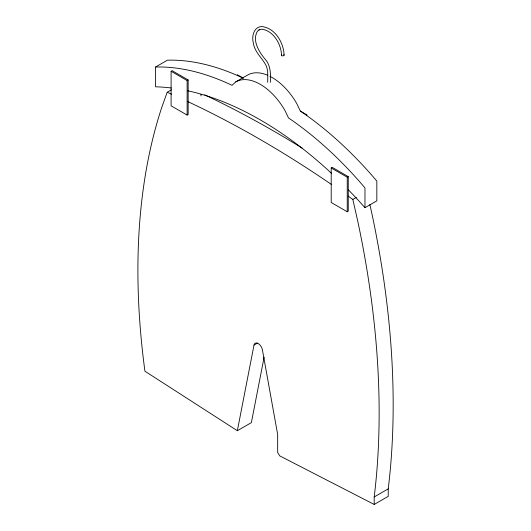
<?xml version="1.0" encoding="UTF-8"?>
<svg xmlns="http://www.w3.org/2000/svg" width="531" height="531" viewBox="0 0 531 531"><rect width="100%" height="100%" fill="white"/><g stroke="black" fill="none" stroke-linecap="round" stroke-linejoin="round"><path stroke-width="0.8" d="M171.4 89.832L167.192 92.261L161.61 107.859A711.454 410.762 60 0 0 144.93 371.215L237.35 430.721L254.004 345.084L257.515 343.059M264.106 357.184L251.375 422.623L237.35 430.721M267.591 75.229A49.111 28.355 60 0 0 247.572 75.07L235.718 81.913L232.034 85.325A286.786 165.579 60 0 0 155.57 67.019L155.57 86.805A343.756 198.468 60 0 1 171.327 87.993M155.57 67.019L167.424 60.176A286.786 165.579 60 0 1 237.238 75.442L243.165 78.157M171.095 71.287L172.124 70.689L188.153 79.949L188.153 114.484L187.124 115.081L171.095 105.822L171.095 71.287L187.124 80.539L188.153 79.949M331.205 167.955L332.227 167.365L348.256 176.617L348.256 211.159L347.234 211.75L331.205 202.497L331.205 167.955L347.234 177.215L348.256 176.617M348.137 196.092A1089.718 629.155 60 0 1 352.823 199.437L356.334 197.413M348.422 189.879A343.756 198.468 60 0 1 364.976 207.701L376.831 200.857L376.831 181.078A286.786 165.579 60 0 0 307.011 115.725L300.367 111.092L296.683 103.419A49.111 28.355 60 0 0 269.861 76.278M254.004 345.084A6.073 3.505 60 0 1 258.212 343.544A6.073 3.505 60 0 1 262.42 349.942L277.667 434.471L277.667 452.545L279.777 455.897L374.202 504.45L374.202 496.963L388.227 488.865A813.28 469.55 60 0 0 371.627 212.38L369.861 204.588M374.202 504.45L388.227 496.352L388.227 488.865M243.238 78.11L237.397 74.738L237.397 75.515M300.367 111.092L306.852 114.835L306.852 115.612M352.823 199.437L357.602 220.478A813.28 469.55 60 0 1 374.202 496.963M284.118 55.118C283.654 42.593 275.091 27.904 261.69 26.55C254.017 26.762 251.561 36.194 253.221 42.38C254.263 51.368 261.305 57.182 265.566 64.523C268.52 69.853 267.644 76.152 267.697 82.312M281.51 55.29C281.271 43.861 273.047 30.333 261.524 29.172L258.955 29.915L259.433 29.643L257.376 31.289C251.794 41.006 259.486 52.735 266.443 60.766C270.83 67.032 270.737 75.01 270.319 82.305M364.976 207.701L364.976 187.921A286.786 165.579 60 0 0 288.512 117.935L284.828 110.262A49.111 28.355 60 0 0 235.718 81.913M347.234 177.215L347.234 211.75M201.017 94.246L201.017 95.892M187.124 80.539L187.124 115.081M283.733 54.666A1.308 0.67 -5 0 1 283.82 55.569A1.308 0.67 -5 0 1 282.067 55.808A1.308 0.67 -5 0 1 281.676 54.945M187.523 90.748A343.756 198.468 60 0 1 331.377 173.212M167.192 92.261A1089.718 629.155 60 0 1 171.593 94.199M187.748 101.574A1089.718 629.155 60 0 1 331.371 184.396M204.714 94.857A1089.718 629.155 60 0 1 302.225 148.142"/></g></svg>
